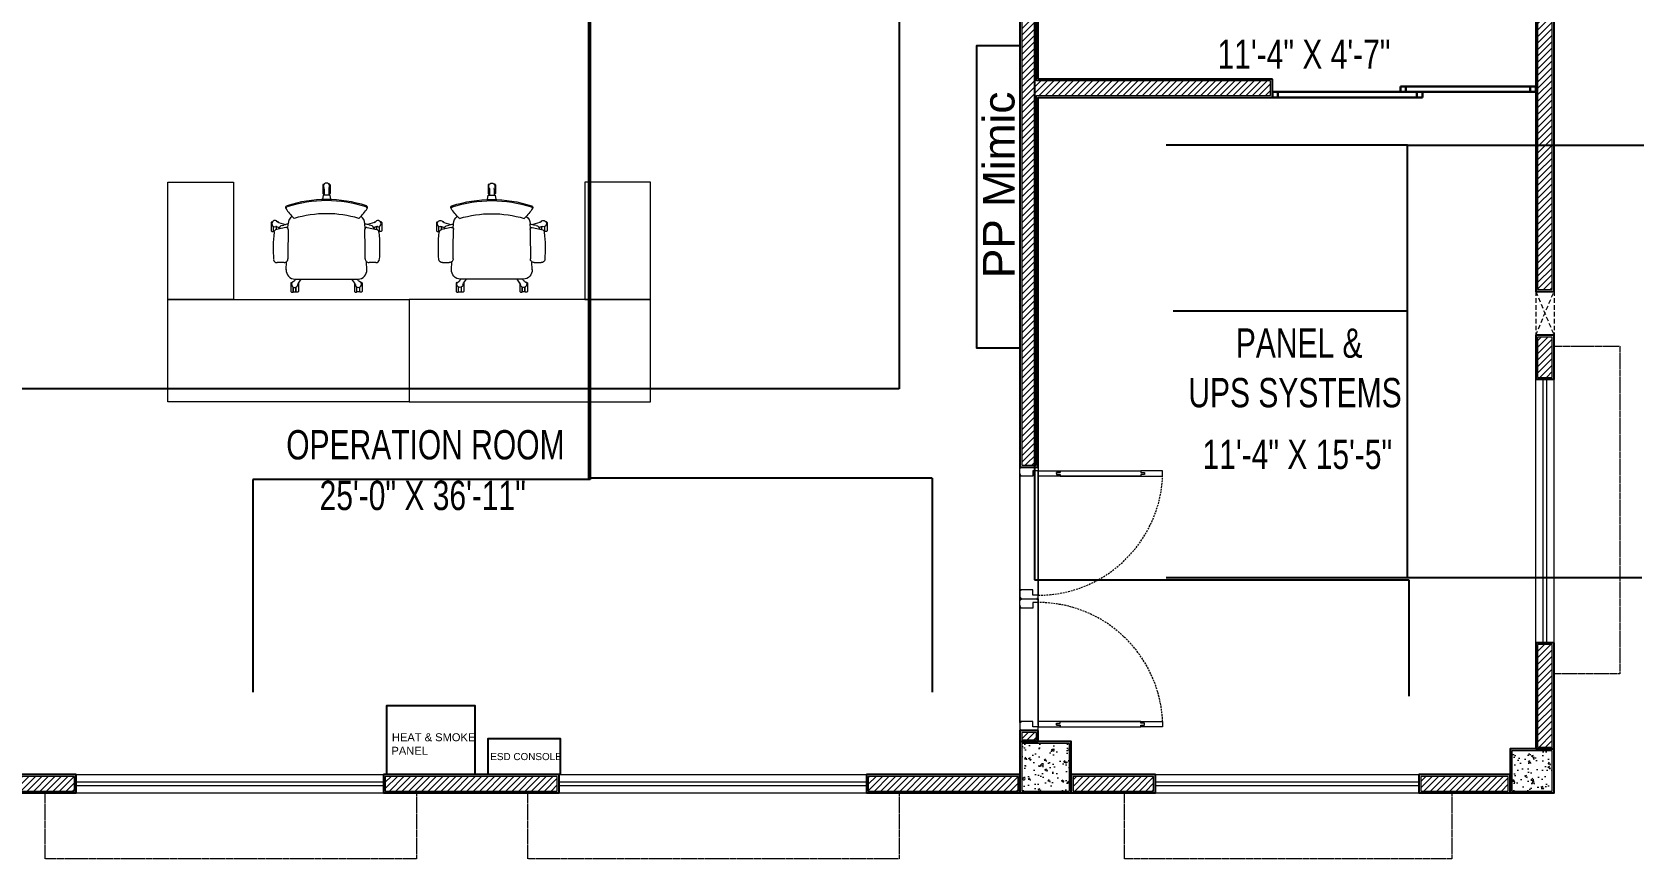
# Model space of a CAD drawing. Header units: inches. Extents: x 62 to 3150, y -3 to 634.
# Drawn here: x 1565.5 to 2006.1, y 56 to 281.8 of the extents above; entities that cross this region are included whole.
import ezdxf
from ezdxf.enums import TextEntityAlignment as Align

# ---------------------------------------------------------------- set-up
doc = ezdxf.new("R2010")
doc.units = ezdxf.units.IN
doc.header["$MEASUREMENT"] = 0
for name, pattern in [('DASH', [0.35, 0.25, -0.1]), ('DASHED', [0.75, 0.5, -0.25]), ('XREF-GROUND-A1$0$HIDDEN2', [0.1875, 0.125, -0.0625])]:
    doc.linetypes.add(name, pattern=pattern)
doc.layers.get('Defpoints').update_dxf_attribs({"lineweight": 0})
for name, color, linetype in [('Cables', 7, 'Continuous'), ('COLLUM', 1, 'Continuous'), ('dimention', 7, 'Continuous'), ('Plant Layout', 7, 'Continuous'), ('wall 05', 252, 'Continuous')]:
    doc.layers.add(name, color=color, linetype=linetype)
for name, color, linetype, lineweight in [('DOOR', 115, 'Continuous', 15), ('Glass', 5, 'Continuous', 9), ('HACTH', 8, 'Continuous', 9), ('ID-FURN', 7, 'Continuous', 15), ('Plaster Line', 252, 'Continuous', 15), ('Sunshed', 5, 'Continuous', 15), ('Text', 252, 'Continuous', 15), ('WINDOW', 140, 'Continuous', 9)]:
    doc.layers.add(name, color=color, linetype=linetype, lineweight=lineweight)
doc.styles.get("Standard").update_dxf_attribs({"font": 'arial.ttf'})
doc.styles.add('Swiss721', font='swisscl.ttf')
pattern_1 = [(50, (-409117.6335, -241893.414), (5.37945137, -0.470641012), [0.5625, -6.1875]), (355, (-409117.6335, -241893.414), (-1.040635, 5.641441), [0.45, -4.95]), (100.4514, (-409117.185, -241893.4533), (4.338820363, 5.170796565), [0.478051425, -5.25856584]), (46.1842, (-409117.6335, -241891.914), (8.004307865, -1.24139261), [0.84375, -9.28125]), (96.6356, (-409116.9665, -241892.0176), (7.00997029, 7.30588403), [0.71707716, -7.8878475]), (351.1842, (-409117.6335, -241891.914), (7.00996459, 7.3058895), [0.675, -7.425]), (21, (-409116.8835, -241892.289), (4.47680289, -3.01964168), [0.5625, -6.1875]), (326, (-409116.8835, -241892.289), (1.82486499, 5.43862534), [0.45, -4.95]), (71.4514, (-409116.5104, -241892.541), (6.301669714, 2.418978725), [0.478051425, -5.25856584]), (37.5, (-409117.6335, -241893.4141), (0.091198915, 2.496703904), [0, -4.89, 0, -5.025, 0, -4.96875]), (7.5, (-409117.6335, -241893.414), (1.973021531, 2.958087839), [0, -2.865, 0, -4.7775, 0, -1.89375]), (327.5, (-409119.306, -241893.4141), (4.003668271, -0.169161538), [0, -1.875, 0, -5.85, 0, -7.7625]), (317.5, (-409120.056, -241893.414), (4.37389627, 0.750787367), [0, -2.4375, 0, -3.885, 0, -5.5125])]
pattern_2 = [(45, (-409117.6335, -241893.4141), (-0.8838834765, 0.8838834765), [])]

# ---------------------------------------------------------------- blocks, each defined once
blk = doc.blocks.new('ch-1')
at = {"layer": 'ID-FURN', "color": 252}
for p, q in [((104, 264), (103, 306)), ((59, 251), (108, 249)), ((316, 240), (344, 239)), ((334, 275), (336, 266)), ((-8, 198), (0, 193)), ((0, 196), (0, -196)), ((59, -250), (108, -248)), ((103, -306), (104, -264)), ((316, -239), (344, -238)), ((334, -275), (336, -265))]:
    blk.add_line(p, q, dxfattribs=at)
at = {"layer": 'ID-FURN', "color": 252, "lineweight": 13}
for p, q in [((300, 345), (297, 341)), ((297, 341), (297, 331)), ((297, 331), (298, 330)), ((298, 330), (328, 330)), ((298, 329), (298, 324)), ((298, 329), (328, 329)), ((353, 345), (300, 345)), ((309, 312), (327, 312)), ((309, 311), (327, 311)), ((326, 307), (321, 294)), ((357, 341), (353, 345)), ((357, 301), (353, 297)), ((357, 341), (357, 336)), ((357, 301), (357, 305)), ((-76, 222), (-80, 218)), ((-80, 218), (-80, 208)), ((-80, 208), (-79, 207)), ((-79, 207), (-48, 207)), ((-79, 206), (-79, 190)), ((-79, 206), (-49, 206)), ((-23, 222), (-76, 222)), ((-20, 218), (-23, 222)), ((-20, 218), (-20, 213)), ((322, 297), (316, 297)), ((353, 298), (339, 255)), ((353, 297), (352, 297)), ((-80, 188), (-79, 189)), ((-80, 178), (-80, 188)), ((-76, 174), (-80, 178)), ((-79, 190), (-49, 190)), ((-79, 189), (-48, 189)), ((-23, 174), (-76, 174)), ((-25, 175), (0, 157)), ((559, 15), (521, 15)), ((533, 24), (530, 21)), ((530, 21), (530, 15)), ((586, 24), (533, 24)), ((590, 21), (586, 24)), ((590, 21), (590, 16)), ((559, -14), (521, -14)), ((530, -20), (530, -14)), ((533, -23), (530, -20)), ((586, -23), (533, -23)), ((590, -20), (586, -23)), ((590, -20), (590, -15)), ((-76, -174), (-80, -177)), ((-80, -177), (-80, -187)), ((-80, -187), (-79, -188)), ((-79, -188), (-48, -188)), ((-79, -189), (-49, -189)), ((-79, -206), (-79, -189)), ((-23, -174), (-76, -174)), ((-25, -175), (0, -157)), ((-8, -198), (0, -192)), ((-80, -208), (-79, -207)), ((-80, -218), (-80, -208)), ((-76, -221), (-80, -218)), ((-79, -206), (-49, -206)), ((-79, -207), (-48, -207)), ((-23, -221), (-76, -221)), ((-20, -218), (-23, -221)), ((-20, -218), (-20, -213)), ((322, -296), (316, -296)), ((326, -307), (321, -293)), ((353, -298), (339, -254)), ((353, -296), (352, -296)), ((357, -300), (353, -296)), ((357, -300), (357, -305)), ((297, -331), (298, -329)), ((297, -340), (297, -331)), ((300, -344), (297, -340)), ((298, -328), (298, -324)), ((298, -328), (328, -328)), ((298, -329), (328, -329)), ((353, -344), (300, -344)), ((309, -311), (327, -311)), ((309, -312), (327, -312)), ((357, -340), (353, -344)), ((357, -340), (357, -336))]:
    blk.add_line(p, q, dxfattribs=at)
at = {"layer": 'ID-FURN', "color": 252}
for points in [[(321, 252), (309, 310)], [(321, -252), (309, -310)]]:
    blk.add_lwpolyline(points, dxfattribs=at)
at = {"layer": 'ID-FURN', "color": 252, "lineweight": 13}
blk.add_lwpolyline([(495, -26), (521, -22), (521, 22), (495, 26)], dxfattribs=at)
at = {"layer": 'ID-FURN', "color": 252}
for centre, radius, start, end in [((123, 309), 20.1, 95.0446, 186.0128), ((194, -511), 843, 83.3556, 94.9128), ((290, 307), 19.6, 11.3923, 86.0755), ((57, 194), 57, 87.5809, 177.8265), ((126, 262), 22.2, 175.0498, 270.9397), ((147, -5275), 5515, 88.3219, 90.2152), ((309, 250), 12.1, 267.6468, 9.6188), ((303, 268), 31.9, 13.7582, 74.5871), ((110, 210), 234, 7.127, 13.7582), ((342, 179), 59.8, 36.272, 87.3972), ((392, 194), 15.3, 136.9683, 155.6038), ((-286, 0), 693, 343.2048, 16.7952), ((597, 1), 297, 122.0525, 136.7624), ((445, 244), 11.1, 21.1039, 124.6268), ((439, 242), 11.1, 21.1039, 91.3806), ((-306, 0), 794, 341.9963, 18.0037), ((-306, 0), 801, 341.9963, 18.0037), ((57, -193), 57, 182.1735, 272.4191), ((392, -194), 15.3, 204.3962, 223.0317), ((126, -262), 22.2, 89.0603, 184.9502), ((147, 5275), 5515, 269.7848, 271.6781), ((309, -249), 12.1, 350.3812, 92.3532), ((303, -267), 31.9, 285.413, 346.2418), ((110, -210), 234, 346.2418, 352.873), ((342, -179), 59.8, 272.6028, 324.0692), ((597, -1), 297, 223.2376, 237.9475), ((439, -241), 11.1, 268.6194, 338.8961), ((445, -243), 11.1, 235.3732, 338.8961), ((123, -308), 20.1, 173.9872, 264.9554), ((194, 511), 843, 265.0872, 276.6444), ((290, -306), 19.6, 273.9245, 348.6077)]:
    blk.add_arc(centre, radius, start, end, dxfattribs=at)
at = {"layer": 'ID-FURN', "color": 252, "lineweight": 13}
for centre, radius, start, end in [((345, 321), 19.1, 310.5325, 193.4675), ((307, 313), 20, 342.2096, 8.7154), ((372, 292), 20, 135.2846, 161.7905), ((-32, 198), 19.1, 22.5325, 265.4675), ((4, 215), 20, 207.2846, 233.7904), ((-36, 159), 20, 54.2096, 80.7154), ((559, 35), 20, 270.2096, 296.7154), ((578, 0), 19.1, 238.5325, 121.4675), ((559, -34), 20, 63.2846, 89.7905), ((-32, -198), 19.1, 94.5325, 337.4675), ((-36, -159), 20, 279.2846, 305.7904), ((4, -214), 20, 126.2096, 152.7154), ((372, -292), 20, 198.2096, 224.7154), ((345, -320), 19.1, 166.5325, 49.4675), ((307, -313), 20, 351.2846, 17.7904)]:
    blk.add_arc(centre, radius, start, end, dxfattribs=at)
blk = doc.blocks.new('A$C20C675F6')
at = {"layer": 'Defpoints'}
for points in [[(0.25, 72), (0.25, 71.75), (0, 71.75), (0, 72)], [(5, 72), (5, 71.75), (4.75, 71.75), (4.75, 72)], [(0.25, 36), (0.25, 36.25), (0, 36.25), (0, 36)], [(0.25, 36), (0.25, 35.75), (0, 35.75), (0, 36)], [(5, 36), (5, 36.25), (4.75, 36.25), (4.75, 36)], [(5, 36), (5, 35.75), (4.75, 35.75), (4.75, 36)], [(0.25, 0), (0.25, 0.25), (0, 0.25), (0, 0)], [(5, 0), (5, 0.25), (4.75, 0.25), (4.75, 0)]]:
    blk.add_lwpolyline(points, close=True, dxfattribs=at)
at = {"layer": 'DOOR'}
for points in [[(5, 71), (3.5, 71), (3.5, 69.5), (0.25, 69.5), (0.25, 69.75), (0, 69.75), (0, 71.75), (0.25, 71.75), (0.25, 72), (4.75, 72), (4.75, 71.75), (5, 71.75), (5, 71)], [(10, 70.25), (10, 70), (11, 70), (11, 69.5), (5, 69.5), (5, 71), (11, 71), (11, 70.5), (10, 70.5), (10, 70.25), (10, 70.5), (11, 70.5), (11, 71), (33, 71), (33, 70.5), (34, 70.5), (34, 70), (33, 70), (33, 69.5), (11, 69.5), (39, 69.5), (39, 71), (33, 71)], [(5, 37), (3.5, 37), (3.5, 38.5), (0.25, 38.5), (0.25, 38.25), (0, 38.25), (0, 36.25), (0.25, 36.25), (0.25, 36), (4.75, 36), (4.75, 36.25), (5, 36.25), (5, 37)], [(5, 35), (3.5, 35), (3.5, 33.5), (0.25, 33.5), (0.25, 33.75), (0, 33.75), (0, 35.75), (0.25, 35.75), (0.25, 36), (4.75, 36), (4.75, 35.75), (5, 35.75), (5, 35)], [(5, 1), (3.5, 1), (3.5, 2.5), (0.25, 2.5), (0.25, 2.25), (0, 2.25), (0, 0.25), (0.25, 0.25), (0.25, 0), (4.75, 0), (4.75, 0.25), (5, 0.25), (5, 1)], [(10, 1.75), (10, 2), (11, 2), (11, 2.5), (5, 2.5), (5, 1), (11, 1), (11, 1.5), (10, 1.5), (10, 1.75), (10, 1.5), (11, 1.5), (11, 1), (33, 1), (33, 1.5), (34, 1.5), (34, 2), (33, 2), (33, 2.5), (11, 2.5), (39, 2.5), (39, 1), (33, 1)]]:
    blk.add_lwpolyline(points, dxfattribs=at)
at = {"layer": 'DOOR', "linetype": 'DASHED', "lineweight": 0}
for centre, start, end in [((4.98, 71.06), 270.0403, 357.3754), ((4.98, 0.94), 2.6246, 89.9597)]:
    blk.add_arc(centre, 34.06, start, end, dxfattribs=at)
at = {"layer": 'HACTH', "lineweight": 0, "ltscale": 10}
for p, q in [((0, 2.25), (0, 69.75)), ((5, 1.5), (5, 69.5))]:
    blk.add_line(p, q, dxfattribs=at)
blk = doc.blocks.new('tr')
at = {"layer": 'Plaster Line'}
for p, q in [((143968.45, 171283.63), (143927.45, 171283.63)), ((143927.45, 171283.63), (143927.45, 171279.63)), ((143968.45, 171279.63), (143968.45, 171283.63)), ((144100.45, 171283.63), (144053.45, 171283.63)), ((144053.45, 171283.63), (144053.45, 171279.63)), ((144100.45, 171279.63), (144100.45, 171283.63)), ((144226.45, 171283.63), (144185.45, 171283.63)), ((144185.45, 171283.63), (144185.45, 171279.63)), ((144226.45, 171279.63), (144226.45, 171283.63)), ((143927.45, 171279.63), (143968.45, 171279.63)), ((144053.45, 171279.63), (144100.45, 171279.63)), ((144185.45, 171279.63), (144226.45, 171279.63))]:
    blk.add_line(p, q, dxfattribs=at)
blk = doc.blocks.new('qm')
at = {"layer": 'wall 05'}
for p, q in [((143968.95, 171284.13), (143926.95, 171284.13)), ((143926.95, 171284.13), (143926.95, 171279.13)), ((143968.95, 171279.13), (143968.95, 171284.13)), ((144100.95, 171284.13), (144052.95, 171284.13)), ((144052.95, 171284.13), (144052.95, 171279.13)), ((144100.95, 171279.13), (144100.95, 171284.13)), ((144226.95, 171284.13), (144184.95, 171284.13)), ((144184.95, 171284.13), (144184.95, 171279.13)), ((144226.95, 171279.13), (144226.95, 171284.13)), ((143926.95, 171279.13), (143968.95, 171279.13)), ((144052.95, 171279.13), (144100.95, 171279.13)), ((144184.95, 171279.13), (144226.95, 171279.13))]:
    blk.add_line(p, q, dxfattribs=at)
blk = doc.blocks.new('bg')
at = {"layer": 'wall 05'}
for p, q in [((144263.99, 171284.13), (144240.95, 171284.13)), ((144240.95, 171284.13), (144240.95, 171279.13)), ((144263.99, 171279.13), (144263.99, 171284.13)), ((144360.95, 171284.13), (144335.99, 171284.13)), ((144335.99, 171284.13), (144335.99, 171279.13)), ((144360.95, 171279.13), (144360.95, 171284.13)), ((144240.95, 171279.13), (144263.99, 171279.13)), ((144335.99, 171279.13), (144360.95, 171279.13))]:
    blk.add_line(p, q, dxfattribs=at)
blk = doc.blocks.new('dp')
at = {"layer": 'Plaster Line'}
for p, q in [((144263.49, 171283.63), (144241.45, 171283.63)), ((144241.45, 171283.63), (144241.45, 171279.63)), ((144263.49, 171279.63), (144263.49, 171283.63)), ((144360.45, 171283.63), (144336.49, 171283.63)), ((144336.49, 171283.63), (144336.49, 171279.63)), ((144360.45, 171279.63), (144360.45, 171283.63)), ((144241.45, 171279.63), (144263.49, 171279.63)), ((144336.49, 171279.63), (144360.45, 171279.63))]:
    blk.add_line(p, q, dxfattribs=at)

msp = doc.modelspace()

# ---------------------------------------------------------------- hatches: boundary and pattern name
at = {"layer": 'HACTH'}
h = msp.add_hatch(dxfattribs=at)
h.set_pattern_fill('ANSI31', color=256, scale=10, style=0)
h.set_pattern_definition(pattern_2)
h.paths.add_polyline_path([(1662.05, 78.47), (1662.05, 74.47), (1709.05, 74.47), (1709.05, 78.47)])
h.paths.add_polyline_path([(1835.05, 74.47), (1835.05, 78.47), (1794.05, 78.47), (1794.05, 74.47)])
h.paths.add_polyline_path([(1850.05, 78.47), (1850.05, 74.47), (1872.09, 74.47), (1872.09, 78.47)])
h.paths.add_polyline_path([(1969.05, 74.47), (1969.05, 78.47), (1945.09, 78.47), (1945.09, 74.47)])
h.paths.add_polyline_path([(1977.05, 86.47), (1981.05, 86.47), (1981.05, 114.47), (1977.05, 114.47)])
h.paths.add_polyline_path([(1981.05, 198.47), (1977.05, 198.47), (1977.05, 187.47), (1981.05, 187.47)])
h.paths.add_polyline_path([(1977.05, 211.47), (1981.05, 211.47), (1981.05, 301.47), (1977.05, 301.47)])
h.paths.add_polyline_path([(1836.05, 163.47), (1840.05, 163.47), (1840.05, 264.47), (1904.05, 264.47), (1904.05, 268.47), (1840.05, 268.47), (1840.05, 313.47), (1836.05, 313.47)])
h = msp.add_hatch(dxfattribs=at)
h.set_pattern_fill('ANSI31', color=256, scale=10, style=0)
h.set_pattern_definition(pattern_2)
h.paths.add_polyline_path([(1346.05, 201.97), (1350.05, 201.97), (1350.05, 274.97), (1346.05, 274.97)])
h.paths.add_polyline_path([(1346.05, 86.47), (1350.05, 86.47), (1350.05, 128.97), (1346.05, 128.97)])
h.paths.add_polyline_path([(1358.05, 78.47), (1358.05, 74.47), (1404.05, 74.47), (1404.05, 78.47)])
h.paths.add_polyline_path([(1477.05, 78.47), (1477.05, 74.47), (1521.05, 74.47), (1521.05, 78.47)])
h.paths.add_polyline_path([(1536.05, 78.47), (1536.05, 74.47), (1577.05, 74.47), (1577.05, 78.47)])
h.paths.add_polyline_path([(1531.05, 88.47), (1535.05, 88.47), (1535.05, 146.97), (1531.05, 146.97)])
h.paths.add_polyline_path([(1531.05, 219.97), (1535.05, 219.97), (1535.05, 268.47), (1531.05, 268.47)])
h = msp.add_hatch(dxfattribs=at)
h.set_pattern_fill('ANSI31', color=256, scale=10, style=0)
h.set_pattern_definition([(45, (-139387.823, -171287.9334), (-0.8838834765, 0.8838834765), [])])
h.paths.add_polyline_path([(1840.05, 88.47), (1840.05, 90.47), (1836.05, 90.47), (1836.05, 88.47)])
h = msp.add_hatch(dxfattribs=at)
h.set_pattern_fill('AR-CONC', color=256, scale=0.75, style=0)
h.set_pattern_definition(pattern_1)
h.paths.add_polyline_path([(1836.05, 74.47), (1849.05, 74.47), (1849.05, 87.47), (1836.05, 87.47)])
h = msp.add_hatch(dxfattribs=at)
h.set_pattern_fill('AR-CONC', color=256, scale=0.75, style=0)
h.set_pattern_definition(pattern_1)
h.paths.add_polyline_path([(1981.05, 85.47), (1970.05, 85.47), (1970.05, 74.47), (1981.05, 74.47)])

# ---------------------------------------------------------------- linework, layer by layer
at = {"color": 5, "linetype": 'XREF-GROUND-A1$0$HIDDEN2', "lineweight": 13, "ltscale": 10}
for p, q in [((1976.55, 210.97), (1981.55, 198.97)), ((1976.55, 198.97), (1981.55, 210.97)), ((1976.55, 210.97), (1976.55, 198.97)), ((1981.55, 210.97), (1981.55, 198.97)), ((1981.55, 198.97), (1976.55, 198.97))]:
    msp.add_line(p, q, dxfattribs=at)
for points in [[(1835.55, 195.43), (1823.74, 195.43), (1823.74, 278.11), (1835.55, 278.11)], [(1662.48, 78.97), (1662.48, 97.87), (1686.5, 97.87), (1686.5, 78.97)], [(1690.14, 78.97), (1690.14, 88.81), (1709.83, 88.81), (1709.83, 78.97)]]:
    msp.add_lwpolyline(points, close=True)
at = {"layer": 'Cables', "color": 4}
for p, q in [((1802.53, 541.96), (1802.53, 184.31)), ((1839.56, 536.09), (1839.56, 132.17)), ((1717.6, 494.21), (1717.6, 159.96)), ((1718.03, 493.81), (1718.03, 159.55)), ((1802.53, 184.31), (1434.82, 184.31)), ((1718.03, 159.55), (1625.85, 159.55)), ((1625.85, 159.55), (1625.85, 101.52)), ((1811.57, 159.96), (1717.6, 159.96)), ((1811.57, 159.96), (1811.57, 101.52)), ((1839.56, 132.17), (1941.82, 132.17)), ((1941.82, 132.17), (1941.82, 100.36))]:
    msp.add_line(p, q, dxfattribs=at)
at = {"layer": 'Cables', "color": 3}
for p, q in [((1941.49, 250.93), (1875.51, 250.93)), ((1941.49, 250.93), (2006.08, 250.93)), ((1877.4, 205.66), (1941.49, 205.66)), ((1875.49, 132.83), (2005.54, 132.83))]:
    msp.add_line(p, q, dxfattribs=at)
msp.add_lwpolyline([(1941.46, 132.83), (1941.49, 195.63), (1941.49, 250.93)], dxfattribs=at)
at = {"layer": 'COLLUM'}
for points in [[(1835.55, 73.97), (1849.55, 73.97), (1849.55, 87.97), (1835.55, 87.97)], [(1969.55, 73.97), (1981.55, 73.97), (1981.55, 85.97), (1969.55, 85.97)]]:
    msp.add_lwpolyline(points, close=True, dxfattribs=at)
at = {"layer": 'dimention', "color": 5, "lineweight": 30}
for p, q in [((1904.55, 265.47), (1976.55, 265.47)), ((1904.55, 265.47), (1904.55, 263.97)), ((1906.05, 265.47), (1906.05, 263.97)), ((1939.55, 266.97), (1976.55, 266.97)), ((1939.55, 266.97), (1939.55, 265.47)), ((1941.05, 266.97), (1941.05, 265.47)), ((1944.05, 265.47), (1944.05, 263.97)), ((1945.55, 265.47), (1945.55, 263.97)), ((1975.05, 266.97), (1975.05, 265.47)), ((1976.55, 266.97), (1976.55, 265.47)), ((1904.55, 263.97), (1945.55, 263.97))]:
    msp.add_line(p, q, dxfattribs=at)
at = {"layer": 'Glass', "ltscale": 10}
for points in [[(1978.55, 114.97), (1978.55, 186.97)], [(1979.55, 114.97), (1979.55, 186.97)], [(1577.55, 76.97), (1661.55, 76.97)], [(1577.55, 75.97), (1661.55, 75.97)], [(1709.55, 76.97), (1793.55, 76.97)], [(1709.55, 75.97), (1793.55, 75.97)], [(1872.59, 76.97), (1944.59, 76.97)], [(1872.59, 75.97), (1944.59, 75.97)]]:
    msp.add_lwpolyline(points, dxfattribs=at)
at = {"layer": 'ID-FURN'}
for points in [[(1620.57, 208.76), (1602.57, 208.76), (1602.57, 240.76), (1620.57, 240.76)], [(1716.57, 208.76), (1734.57, 208.76), (1734.57, 240.76), (1716.57, 240.76)], [(1668.57, 180.76), (1602.57, 180.76), (1602.57, 208.76), (1668.57, 208.76)], [(1668.57, 180.76), (1734.57, 180.76), (1734.57, 208.76), (1668.57, 208.76)]]:
    msp.add_lwpolyline(points, close=True, dxfattribs=at)
at = {"layer": 'Plant Layout', "lineweight": 13}
for p, q in [((1835.55, 161.22), (1835.55, 128.72)), ((1840.55, 161.97), (1840.55, 127.97)), ((1835.55, 125.22), (1835.55, 92.72)), ((1840.55, 125.97), (1840.55, 91.97))]:
    msp.add_line(p, q, dxfattribs=at)
at = {"layer": 'Plaster Line'}
for p, q in [((1981.05, 114.47), (1977.05, 114.47)), ((1977.05, 114.47), (1977.05, 86.47)), ((1981.05, 86.47), (1981.05, 114.47)), ((1977.05, 86.47), (1981.05, 86.47))]:
    msp.add_line(p, q, dxfattribs=at)
for points in [[(1904.05, 268.47), (1840.05, 268.47), (1840.05, 313.47), (1836.05, 313.47), (1836.05, 163.47), (1840.05, 163.47), (1840.05, 264.47), (1904.05, 264.47)], [(1981.05, 301.47), (1977.05, 301.47), (1977.05, 211.47), (1981.05, 211.47)], [(1981.05, 198.47), (1977.05, 198.47), (1977.05, 187.47), (1981.05, 187.47)], [(1840.05, 90.47), (1836.05, 90.47), (1836.05, 88.47), (1840.05, 88.47)], [(1836.05, 74.47), (1849.05, 74.47), (1849.05, 87.47), (1836.05, 87.47)], [(1970.05, 74.47), (1981.05, 74.47), (1981.05, 85.47), (1970.05, 85.47)]]:
    msp.add_lwpolyline(points, close=True, dxfattribs=at)
at = {"layer": 'Sunshed', "linetype": 'DASH'}
for points in [[(1981.55, 186.97), (1981.55, 195.97), (1999.55, 195.97), (1999.55, 106.47), (1999.55, 106.47), (1981.55, 106.47), (1981.55, 114.97)], [(1661.55, 73.97), (1670.55, 73.97), (1670.55, 55.97), (1569.05, 55.97), (1569.05, 55.97), (1569.05, 73.97), (1577.55, 73.97)], [(1793.55, 73.97), (1802.55, 73.97), (1802.55, 55.97), (1701.05, 55.97), (1701.05, 55.97), (1701.05, 73.97), (1709.55, 73.97)], [(1944.59, 73.97), (1953.59, 73.97), (1953.59, 55.97), (1864.09, 55.97), (1864.09, 55.97), (1864.09, 73.97), (1872.59, 73.97)]]:
    msp.add_lwpolyline(points, dxfattribs=at)
at = {"layer": 'wall 05'}
for p, q in [((1981.55, 114.97), (1976.55, 114.97)), ((1976.55, 114.97), (1976.55, 85.97)), ((1981.55, 85.97), (1981.55, 114.97)), ((1976.55, 85.97), (1981.55, 85.97))]:
    msp.add_line(p, q, dxfattribs=at)
for points in [[(1904.55, 268.97), (1840.55, 268.97), (1840.55, 313.97), (1835.55, 313.97), (1835.55, 162.97), (1840.55, 162.97), (1840.55, 263.97), (1904.55, 263.97)], [(1981.55, 301.97), (1976.55, 301.97), (1976.55, 210.97), (1981.55, 210.97)], [(1981.55, 198.97), (1976.55, 198.97), (1976.55, 186.97), (1981.55, 186.97)], [(1840.55, 90.97), (1835.55, 90.97), (1835.55, 87.97), (1840.55, 87.97)]]:
    msp.add_lwpolyline(points, close=True, dxfattribs=at)
at = {"layer": 'WINDOW', "linetype": 'Continuous', "ltscale": 10}
for points in [[(1976.55, 114.97), (1976.55, 186.97)], [(1981.55, 114.97), (1981.55, 186.97)], [(1577.55, 78.97), (1661.55, 78.97)], [(1709.55, 78.97), (1793.55, 78.97)], [(1872.59, 78.97), (1944.59, 78.97)], [(1577.55, 73.97), (1661.55, 73.97)], [(1709.55, 73.97), (1793.55, 73.97)], [(1872.59, 73.97), (1944.59, 73.97)]]:
    msp.add_lwpolyline(points, dxfattribs=at)

# ---------------------------------------------------------------- block references
at = {"layer": 'DOOR', "lineweight": 0}
msp.add_blockref('A$C20C675F6', (1835.55, 90.97), dxfattribs=at)
at = {"layer": 'HACTH'}
for name in ['bg', 'dp', 'qm', 'tr']:
    msp.add_blockref(name, (-142391.4, -171205.16), dxfattribs=at)
at = {"layer": 'ID-FURN', "yscale": 0.04400000005261973, "zscale": 0.044}
for p, xscale, rotation in [((1645.99, 214.29), 0.04399999993534651, 90.01284131969315), ((1691.15, 214.29), -0.04399999993534651, 269.9871586803068)]:
    msp.add_blockref('ch-1', p, dxfattribs=dict(at, xscale=xscale, rotation=rotation))

# ---------------------------------------------------------------- texts
at = {"insert": (1825.42, 214.59), "char_height": 8.64, "attachment_point": 1, "rotation": 90}
msp.add_mtext_dynamic_manual_height_columns('PP Mimic', width=119.0367, gutter_width=1, heights=[0], dxfattribs=at)
at = {"attachment_point": 1}
for s, insert, char_height in [('HEAT & SMOKE ', (1663.85, 90.25), 2.1773), ('PANEL', (1663.72, 86.56), 2.177), ('ESD CONSOLE', (1690.76, 84.85), 1.9354)]:
    msp.add_mtext_dynamic_manual_height_columns(s, width=119.0367, gutter_width=1, heights=[0], dxfattribs=dict(at, insert=insert, char_height=char_height))
at = {"layer": 'Text', "style": 'Swiss721'}
for s, p in [(' PANEL &', (1910.74, 196.81)), ('UPS SYSTEMS', (1910.74, 183.31)), ('OPERATION ROOM', (1673.01, 169.07))]:
    msp.add_text(s, height=8, dxfattribs=at).set_placement(p, align=Align.MIDDLE)
at = {"layer": 'Text', "char_height": 8, "width": 62.6303, "attachment_point": 2, "style": 'Swiss721'}
for s, insert in [('\\A1;11\'-4" X 4\'-7"', (1913.2, 279.78)), ('\\A1;11\'-4" X 15\'-5"', (1911.38, 170.45)), ('\\A1;25\'-0" X 36\'-11"', (1672.28, 159.22))]:
    msp.add_mtext(s, dxfattribs=dict(at, insert=insert))

doc.saveas('drawing.dxf')
